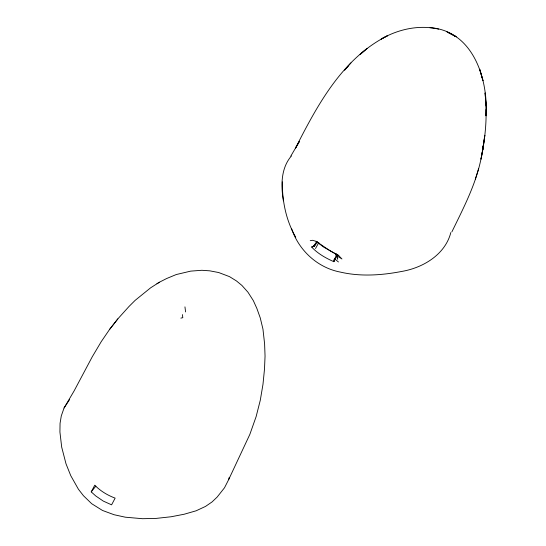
<?xml version="1.0" encoding="UTF-8"?>
<svg xmlns="http://www.w3.org/2000/svg" width="546" height="546" viewBox="0 0 546 546"><rect width="100%" height="100%" fill="white"/><g stroke="black" fill="none" stroke-linecap="round" stroke-linejoin="round"><path stroke-width="0.82" d="M486.083 106.101L485.101 93.079L486.083 106.101L486.008 115.861C488.404 79.218 473.15 30.747 430.057 27.655M482.937 147.85L483.415 144.792M482.152 152.416C477.839 180.794 464.25 206.381 451.876 231.893M482.432 150.737L482.705 149.058M482.985 147.386L483.394 144.867M482.814 148.621L481.046 159.125C484.288 142.834 486.486 126.208 486.056 109.562M450.825 232.548C445.195 254.641 422.973 267.861 401.603 271.464C381.524 275.334 360.503 276.767 340.431 272.106C317.758 267.813 299.078 250.696 291.68 228.965M228.651 479.641L249.85 434.377L256.122 416.632L260.292 400.225L262.988 384.282L264.496 369.11L265.049 356.081L264.605 343.891L262.954 329.108L260.265 317.929L256.859 308.429L253.324 300.607L247.959 292.212L241.919 285.442L236.438 280.931L229.484 276.624L218.659 272.529L209.773 270.836L201.849 270.29L190.711 271.123L176.235 274.549L166.639 278.528L159.364 282.234L150.594 287.844L135.135 300.368L129.006 306.477L117.84 318.878L109.63 329.361L101.269 341.612L92.219 356.859L74.099 390.936L64.059 407.978L61.282 415.943L60.06 423.348L59.917 431.982L61.684 447.099L65.998 463.772L70.748 475.634L78.399 489.209L83.477 495.748L91.708 503.719L102.498 510.455L114.08 514.728L125.314 517.192L142.479 518.7L156.163 518.4L171.116 516.762L184.173 514.236L196.123 510.797L205.528 506.415L212.06 501.931L217.158 497.065L224.515 487.755L228.651 479.641L229.252 477.306M336.711 255.214L334.643 258.913L333.838 261.691C325.689 258.06 317.731 253.637 311.63 247.004L313.629 246.185L315.213 244.506L314.209 246.396L311.63 247.004M475.341 179.122L478.583 168.816M335.067 258.913L333.838 261.691L334.029 259.562L336.343 256.586M91.23 491.885L94.758 485.196C100.423 491.025 107.548 495.29 115.138 498.129L111.596 504.832L103.296 501.092L95.748 495.959L91.23 491.885L95.837 486.111M290.847 156.04L299.488 141.312M318.659 242.84L315.506 248.546M299.495 141.312L295.359 148.396C317.328 105.241 342.281 58.518 387.353 35.838L381.142 39.073C398.273 29.191 419.096 24.57 438.588 29.129M64.059 407.978L69.649 399.495M291.339 156.026C280.794 168.38 280.876 185.64 283.394 200.819M317.376 242.124L314.209 246.396M313.629 246.185L316.291 242.137L319.219 243.298L316.134 241.339L312.565 240.295L310.237 240.69M109.63 329.361L117.84 318.878M350.935 62.927L344.601 70.141L348.532 65.684M367.069 48.43L360.135 54.443L365.056 50.164M313.424 245.755L315.213 244.506M156.934 283.79L159.364 282.234M180.883 318.12L182.808 317.67L182.391 314.598M446.819 31.798L455.412 36.35L454.449 35.845M448.266 32.562L456.354 36.855M335.51 253.467L338.697 255.596L341.946 258.968L336.411 255.562L335.258 253.672M334.643 258.913L338.459 261.964M295.734 237.21C286.07 220.557 282.118 200.989 282.357 181.866M335.34 253.521L337.708 259.316L337.319 256.094M184.951 306.866L185.579 311.93M484.793 135.34L482.746 150.034L484.793 135.34M338.697 255.596L323.519 247.017L316.134 241.339L329.927 250.696L338.697 255.596M480.323 71.403L479.675 69.226L482.978 80.692L480.323 71.403"/></g></svg>
